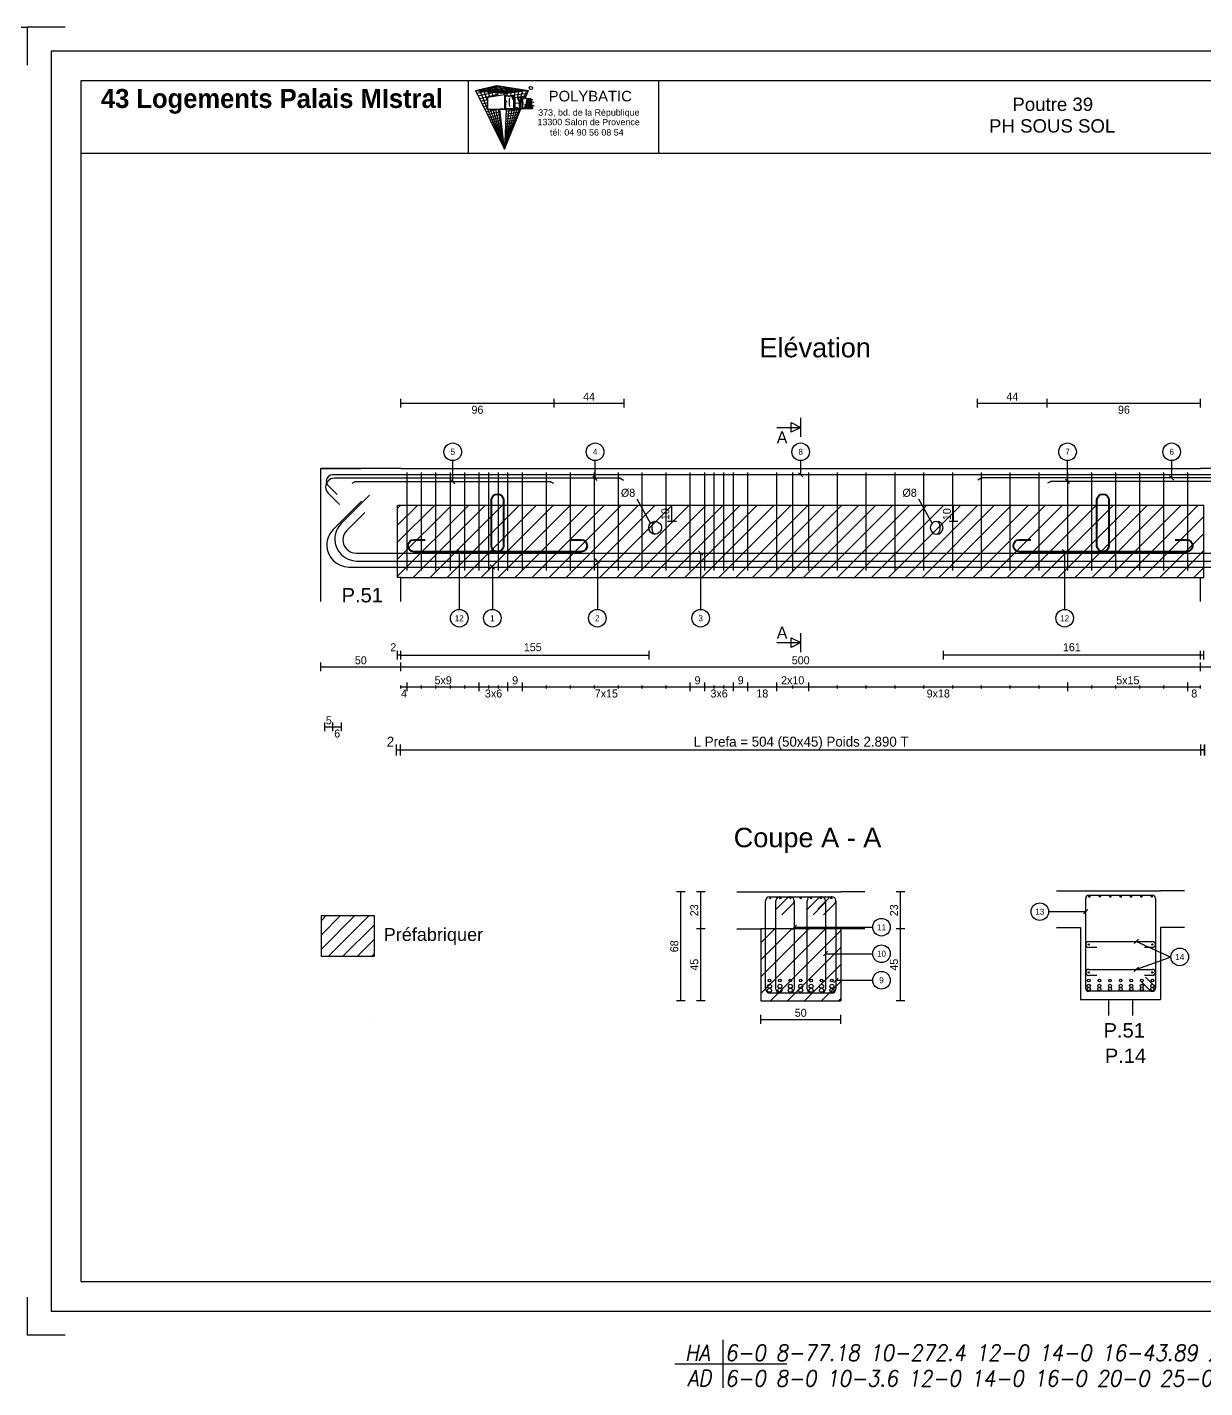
# Model space of a CAD drawing. Extents: x -12912 to 27386, y 1818 to 8189.
# Drawn here: x 19297 to 20033, y 3135 to 3986 of the extents above; entities that cross this region are included whole.
import ezdxf
from ezdxf.enums import TextEntityAlignment as Align

# ---------------------------------------------------------------- set-up
doc = ezdxf.new("R2010")
doc.units = 0
doc.header["$MEASUREMENT"] = 0
doc.linetypes.add('CONTINUE', pattern=[0])
doc.linetypes.add('MEDIUM_DASH', pattern=[0.5, 0.35, -0.15])
doc.layers.get('0').update_dxf_attribs({"linetype": 'CONTINUOUS'})
for name, color, linetype in [('1', 7, 'CONTINUOUS'), ('104', 7, 'CONTINUOUS'), ('173', 7, 'CONTINUOUS'), ('5', 7, 'CONTINUOUS'), ('6', 7, 'CONTINUOUS'), ('7', 7, 'CONTINUOUS'), ('GO-CARTOUCHE', 7, 'CONTINUOUS'), ('GO-TEXTE', 9, 'CONTINUOUS'), ('PYC-HACHURE', 7, 'CONTINUOUS'), ('RDC COFFRAGE', 7, 'CONTINUOUS'), ('STR_TXT', 102, 'CONTINUOUS')]:
    doc.layers.add(name, color=color, linetype=linetype)
doc.layers.add('PYC- HACHURES', color=7, linetype='CONTINUOUS', lineweight=18)
doc.styles.add('ARIAL', font='ARIAL.TTF')
doc.styles.add('Tableau', font='romans.shx', dxfattribs={"width": 0.9, "oblique": 10})
doc.styles.add('TEXTEBA', font='ARIAL.TTF')
pattern_1 = [(45, (-4203.5806, -0.885), (-5.3033009, 5.3033009), [])]

# ---------------------------------------------------------------- blocks, each defined once
blk = doc.blocks.new('A$C20507BFC')
at = {"layer": 'RDC COFFRAGE', "color": 5, "linetype": 'CONTINUE', "lineweight": 40, "ltscale": 0.01}
for points in [[(56, 36.05), (56, 36.05)], [(52.25, 32.3), (52.25, 3.75)], [(59.75, 3.75), (59.75, 32.3)], [(0, 3.75), (0, 3.75)], [(10.84, 7.49), (3.75, 7.49)], [(108.25, 7.49), (101.16, 7.49)], [(112, 3.75), (112, 3.75)], [(3.75, 0), (56, 0)], [(56, 0), (108.25, 0)]]:
    blk.add_lwpolyline(points, dxfattribs=at)
for centre, start, end in [((56, 32.3), 90, 180), ((56, 32.3), 0, 90), ((3.75, 3.75), 90, 180), ((3.75, 3.75), 180, 270), ((56, 3.75), 180, 270), ((56, 3.75), 270, 0), ((108.25, 3.75), 0, 90), ((108.25, 3.75), 270, 0)]:
    blk.add_arc(centre, 3.75, start, end, dxfattribs=at)
blk = doc.blocks.new('A$C2346579C')
at = {"layer": '173', "color": 173}
for points in [[(0, 1.9), (0, 1.9)], [(1.9, 3.8), (41.69, 3.8)], [(43.59, 1.9), (43.59, 1.9)], [(6.9, 0), (1.9, 0)], [(41.69, 0), (36.69, 0)]]:
    blk.add_lwpolyline(points, dxfattribs=at)
for centre, start, end in [((1.9, 1.9), 90, 180), ((1.9, 1.9), 180, 270), ((41.69, 1.9), 0, 90), ((41.69, 1.9), 270, 0)]:
    blk.add_arc(centre, 1.9, start, end, dxfattribs=at)
blk = doc.blocks.new('A$C5E66155F')
at = {"layer": '7', "color": 7}
for points in [[(2.01, 4.39), (2, 4)], [(2, 4), (2.01, 3.61)], [(2.04, 4.78), (2.01, 4.39)], [(2.01, 3.61), (2.04, 3.22)], [(2.09, 5.16), (2.04, 4.78)], [(2.04, 3.22), (2.09, 2.84)], [(2.15, 5.53), (2.09, 5.16)], [(2.09, 2.84), (2.15, 2.47)], [(2.24, 5.89), (2.15, 5.53)], [(2.15, 2.47), (2.24, 2.11)], [(2.34, 6.22), (2.24, 5.89)], [(2.24, 2.11), (2.34, 1.78)], [(2.45, 6.54), (2.34, 6.22)], [(2.34, 1.78), (2.45, 1.46)], [(2.59, 6.83), (2.45, 6.54)], [(2.45, 1.46), (2.59, 1.17)], [(2.73, 7.09), (2.59, 6.83)], [(2.59, 1.17), (2.73, 0.91)], [(2.89, 7.33), (2.73, 7.09)], [(2.73, 0.91), (2.89, 0.67)], [(3.06, 7.53), (2.89, 7.33)], [(2.89, 0.67), (3.06, 0.47)], [(3.23, 7.7), (3.06, 7.53)], [(3.06, 0.47), (3.23, 0.3)], [(3.42, 7.83), (3.23, 7.7)], [(3.23, 0.3), (3.42, 0.17)], [(3.61, 7.92), (3.42, 7.83)], [(3.42, 0.17), (3.61, 0.08)], [(3.8, 7.98), (3.61, 7.92)], [(3.61, 0.08), (3.8, 0.02)], [(4, 8), (3.8, 7.98)], [(3.8, 0.02), (4, 0)]]:
    blk.add_lwpolyline(points, dxfattribs=at)
blk.add_circle((4, 4), 4, dxfattribs=at)
blk = doc.blocks.new('Smallsp')
at = {"layer": 'STR_TXT', "linetype": 'Continuous'}
for points in [[(0, 15), (0, -15)], [(-30, 0), (40, 0)]]:
    blk.add_lwpolyline(points, dxfattribs=at)
at = {"layer": 'STR_TXT', "linetype": 'Continuous', "style": 'Tableau', "oblique": 10, "width": 0.9}
for s, p in [('HA', (-23.6, 1.89)), ('AD', (-22.2, -13.94))]:
    blk.add_text(s, height=10, dxfattribs=at).set_placement(p)
for tag, p in [('SPAD', (1.4, 1.89)), ('SPHA', (1.4, -14.11))]:
    blk.add_attdef(tag, p, '', height=10, dxfattribs=at)

msp = doc.modelspace()

# ---------------------------------------------------------------- hatches: boundary and pattern name
at = {"layer": 'PYC- HACHURES', "lineweight": 15}
h = msp.add_hatch(dxfattribs=at)
h.set_pattern_fill('ANSI31', color=104, scale=60, style=0)
h.set_pattern_definition(pattern_1)
h.paths.add_polyline_path([(20032.633, 3686.657), (19528.633, 3686.657), (19528.633, 3641.657), (19530.633, 3641.657), (20030.633, 3641.657), (20032.633, 3641.657)])
h = msp.add_hatch(dxfattribs=at)
h.set_pattern_fill('ANSI31', color=104, scale=2, style=0)
h.set_pattern_definition([(45, (19686.3046, 4862.9166), (-4.490128, 4.490128), [])])
h.paths.add_polyline_path([(19513.911, 3430.343), (19480.99, 3430.343), (19480.99, 3404.692), (19513.911, 3404.692)])
h = msp.add_hatch(dxfattribs=at)
h.set_pattern_fill('ANSI31', color=104, scale=60, style=0)
h.set_pattern_definition(pattern_1)
h.paths.add_polyline_path([(19805.633, 3422.117), (19755.633, 3422.117), (19755.633, 3377.117), (19805.633, 3377.117)])

# ---------------------------------------------------------------- linework, layer by layer
for p, q in [((19273.29, 3985.504), (19297.097, 3985.504)), ((19297.097, 3985.504), (19297.097, 3961.697)), ((19320.904, 3985.504), (19297.097, 3985.504)), ((19297.097, 3985.504), (19297.097, 3961.697)), ((19320.904, 3985.504), (19297.097, 3985.504)), ((19320.904, 3985.504), (19297.097, 3985.504)), ((19297.097, 3191.811), (19297.097, 3168.004)), ((19297.097, 3191.811), (19297.097, 3168.004)), ((19320.904, 3168.004), (19297.097, 3168.004))]:
    msp.add_line(p, q)
at = {"color": 7, "linetype": 'Continuous'}
for p, q in [((19973.14, 3377.879), (19973.14, 3367.907)), ((19988.102, 3377.879), (19988.102, 3367.907))]:
    msp.add_line(p, q, dxfattribs=at)
at = {"layer": '1', "color": 1}
for points in [[(19511.088, 3693.057), (19493.41, 3675.38)], [(19506.088, 3689.307), (19488.41, 3671.63)], [(19508.178, 3682.29), (19496.864, 3670.976)], [(19489.383, 3665.657), (19489.383, 3665.657)], [(19494.433, 3665.107), (19494.433, 3665.107)], [(19484.383, 3661.907), (19484.383, 3661.907)], [(19502.733, 3656.807), (20058.533, 3656.807)], [(19498.133, 3648.157), (20063.133, 3648.157)], [(19503.133, 3651.907), (20058.133, 3651.907)]]:
    msp.add_lwpolyline(points, dxfattribs=at)
for centre, radius in [((19761.133, 3386.117), 1.25), ((19761.133, 3383.617), 1.25), ((19761.133, 3389.767), 0.8), ((19767.633, 3386.117), 1.25), ((19767.633, 3383.617), 1.25), ((19767.633, 3389.767), 0.8), ((19774.133, 3386.117), 1.25), ((19774.133, 3383.617), 1.25), ((19774.133, 3389.767), 0.8), ((19780.633, 3386.117), 1.25), ((19780.633, 3383.617), 1.25), ((19780.633, 3389.767), 0.8), ((19787.133, 3386.117), 1.25), ((19787.133, 3383.617), 1.25), ((19787.133, 3389.767), 0.8), ((19793.633, 3386.117), 1.25), ((19793.633, 3383.617), 1.25), ((19793.633, 3389.767), 0.8), ((19800.133, 3386.117), 1.25), ((19800.133, 3383.617), 1.25), ((19800.133, 3389.767), 0.8), ((19960.721, 3386.379), 1), ((19960.721, 3384.379), 1), ((19960.721, 3389.779), 0.8), ((19967.355, 3386.379), 1), ((19967.355, 3384.379), 1), ((19967.355, 3389.779), 0.8), ((19973.988, 3386.379), 1), ((19973.988, 3384.379), 1), ((19973.988, 3389.779), 0.8), ((19980.621, 3386.379), 1), ((19980.621, 3384.379), 1), ((19980.621, 3389.779), 0.8), ((19987.255, 3386.379), 1), ((19987.255, 3384.379), 1), ((19987.255, 3389.779), 0.8), ((19993.888, 3386.379), 1), ((19993.888, 3384.379), 1), ((19993.888, 3389.779), 0.8), ((20000.521, 3386.379), 1), ((20000.521, 3384.379), 1), ((20000.521, 3389.779), 0.8)]:
    msp.add_circle(centre, radius, dxfattribs=at)
for centre, radius, start, end in [((19503.133, 3665.657), 13.75, 135, 180), ((19498.133, 3661.907), 13.75, 135, 180), ((19503.133, 3665.657), 13.75, 180, 270), ((19502.733, 3665.107), 8.3, 135, 180), ((19502.733, 3665.107), 8.3, 180, 270), ((19498.133, 3661.907), 13.75, 180, 270)]:
    msp.add_arc(centre, radius, start, end, dxfattribs=at)
at = {"layer": '104', "color": 104}
for points in [[(19780.633, 3729.407), (19780.633, 3741.407)], [(19765.633, 3735.407), (19780.633, 3735.407)], [(19780.633, 3594.907), (19780.633, 3606.907)], [(19765.633, 3600.907), (19780.633, 3600.907)]]:
    msp.add_lwpolyline(points, dxfattribs=at)
for points in [[(19780.633, 3735.407), (19774.633, 3732.407), (19774.633, 3738.407), (19780.633, 3735.407)], [(19780.633, 3600.907), (19774.633, 3597.907), (19774.633, 3603.907), (19780.633, 3600.907)]]:
    msp.add_lwpolyline(points, close=True, dxfattribs=at)
at = {"layer": '173', "color": 173}
for points in [[(19484.033, 3701.857), (19484.033, 3701.857)], [(19485.175, 3699.099), (19490.832, 3693.442)], [(20073.333, 3705.757), (19487.933, 3705.757)], [(19534.633, 3645.907), (19534.633, 3707.157)], [(19543.633, 3645.907), (19543.633, 3707.157)], [(19552.633, 3645.907), (19552.633, 3707.157)], [(19561.633, 3645.907), (19561.633, 3707.157)], [(19570.633, 3645.907), (19570.633, 3707.157)], [(19579.633, 3645.907), (19579.633, 3707.157)], [(19585.633, 3645.907), (19585.633, 3707.157)], [(19591.633, 3645.907), (19591.633, 3707.157)], [(19597.633, 3645.907), (19597.633, 3707.157)], [(19606.633, 3645.907), (19606.633, 3707.157)], [(19621.633, 3645.907), (19621.633, 3707.157)], [(19636.633, 3645.907), (19636.633, 3707.157)], [(19651.633, 3645.907), (19651.633, 3707.157)], [(19666.633, 3645.907), (19666.633, 3707.157)], [(19681.633, 3645.907), (19681.633, 3707.157)], [(19696.633, 3645.907), (19696.633, 3707.157)], [(19711.633, 3645.907), (19711.633, 3707.157)], [(19720.633, 3645.907), (19720.633, 3707.157)], [(19726.633, 3645.907), (19726.633, 3707.157)], [(19732.633, 3645.907), (19732.633, 3707.157)], [(19738.633, 3645.907), (19738.633, 3707.157)], [(19747.633, 3645.907), (19747.633, 3707.157)], [(19765.633, 3645.907), (19765.633, 3707.157)], [(19775.633, 3645.907), (19775.633, 3707.157)], [(19785.633, 3645.907), (19785.633, 3707.157)], [(19803.633, 3645.907), (19803.633, 3707.157)], [(19821.633, 3645.907), (19821.633, 3707.157)], [(19839.633, 3645.907), (19839.633, 3707.157)], [(19857.633, 3645.907), (19857.633, 3707.157)], [(19875.633, 3645.907), (19875.633, 3707.157)], [(19893.633, 3645.907), (19893.633, 3707.157)], [(19911.633, 3645.907), (19911.633, 3707.157)], [(19929.633, 3645.907), (19929.633, 3707.157)], [(19947.633, 3645.907), (19947.633, 3707.157)], [(19962.633, 3645.907), (19962.633, 3707.157)], [(19977.633, 3645.907), (19977.633, 3707.157)], [(19992.633, 3645.907), (19992.633, 3707.157)], [(20007.633, 3645.907), (20007.633, 3707.157)], [(20022.633, 3645.907), (20022.633, 3707.157)], [(19758.633, 3384.367), (19758.633, 3439.617)], [(19761.133, 3442.117), (19800.133, 3442.117)], [(19765.133, 3384.367), (19765.133, 3439.617)], [(19765.294, 3434.313), (19772.365, 3441.384)], [(19767.633, 3442.117), (19774.133, 3442.117)], [(19775.901, 3437.849), (19768.83, 3430.778)], [(19774.133, 3442.117), (19774.133, 3442.117)], [(19776.633, 3439.617), (19776.633, 3384.367)], [(19776.633, 3439.617), (19776.633, 3439.617)], [(19784.633, 3384.367), (19784.633, 3439.617)], [(19784.794, 3434.313), (19791.865, 3441.384)], [(19787.133, 3442.117), (19793.633, 3442.117)], [(19795.401, 3437.849), (19788.33, 3430.778)], [(19791.294, 3434.313), (19798.365, 3441.384)], [(19793.633, 3442.117), (19793.633, 3442.117)], [(19801.901, 3437.849), (19794.83, 3430.778)], [(19796.133, 3439.617), (19796.133, 3384.367)], [(19796.133, 3439.617), (19796.133, 3439.617)], [(19800.133, 3442.117), (19800.133, 3442.117)], [(19802.633, 3439.617), (19802.633, 3384.367)], [(19802.633, 3439.617), (19802.633, 3439.617)], [(19958.821, 3384.879), (19958.821, 3441.079)], [(19960.721, 3442.979), (20000.521, 3442.979)], [(19967.355, 3442.979), (19967.355, 3442.979)], [(19973.988, 3442.979), (19973.988, 3442.979)], [(19980.621, 3442.979), (19980.621, 3442.979)], [(19987.255, 3442.979), (19987.255, 3442.979)], [(19993.888, 3442.979), (19993.888, 3442.979)], [(20000.521, 3442.979), (20000.521, 3442.979)], [(20002.421, 3441.079), (20002.421, 3384.879)], [(20002.421, 3441.079), (20002.421, 3441.079)], [(19959.495, 3403.19), (19959.495, 3403.19)], [(19993.521, 3389.192), (19999.178, 3383.536)], [(20001.865, 3386.223), (19996.208, 3391.879)], [(19800.133, 3381.867), (19761.133, 3381.867)], [(19774.133, 3381.867), (19767.633, 3381.867)], [(19793.633, 3381.867), (19787.133, 3381.867)], [(20000.521, 3382.979), (19960.721, 3382.979)], [(19967.355, 3382.979), (19967.355, 3382.979)], [(19973.988, 3382.979), (19973.988, 3382.979)], [(19980.621, 3382.979), (19980.621, 3382.979)], [(19987.255, 3382.979), (19987.255, 3382.979)], [(19993.888, 3382.979), (19993.888, 3382.979)]]:
    msp.add_lwpolyline(points, dxfattribs=at)
for centre in [(19761.533, 3441.217), (19767.899, 3441.217), (19774.266, 3441.217), (19780.633, 3441.217), (19786.999, 3441.217), (19793.366, 3441.217), (19799.733, 3441.217), (19961.121, 3442.179), (19967.621, 3442.179), (19974.121, 3442.179), (19980.621, 3442.179), (19987.121, 3442.179), (19993.621, 3442.179), (20000.121, 3442.179), (19960.721, 3412.253), (20000.511, 3412.253), (19960.721, 3394.815), (20000.511, 3394.815)]:
    msp.add_circle(centre, 0.4, dxfattribs=at)
for centre, radius, start, end in [((19487.933, 3701.857), 3.9, 90, 180), ((19487.933, 3701.857), 3.9, 180, 225), ((19761.133, 3439.617), 2.5, 90, 180), ((19767.633, 3439.617), 2.5, 90, 180), ((19774.133, 3439.617), 2.5, 90, 135), ((19774.133, 3439.617), 2.5, 0, 90), ((19774.133, 3439.617), 2.5, 315, 0), ((19787.133, 3439.617), 2.5, 90, 180), ((19793.633, 3439.617), 2.5, 90, 135), ((19793.633, 3439.617), 2.5, 0, 90), ((19793.633, 3439.617), 2.5, 315, 0), ((19800.133, 3439.617), 2.5, 90, 135), ((19800.133, 3439.617), 2.5, 0, 90), ((19800.133, 3439.617), 2.5, 315, 0), ((19960.721, 3441.079), 1.9, 90, 180), ((20000.521, 3441.079), 1.9, 0, 90), ((19761.133, 3384.367), 2.5, 180, 270), ((19767.633, 3384.367), 2.5, 180, 270), ((19774.133, 3384.367), 2.5, 270, 0), ((19787.133, 3384.367), 2.5, 180, 270), ((19793.633, 3384.367), 2.5, 270, 0), ((19800.133, 3384.367), 2.5, 270, 0), ((19960.721, 3384.879), 1.9, 180, 270), ((20000.521, 3384.879), 1.9, 270, 0), ((20000.521, 3384.879), 1.9, 0, 45), ((20000.521, 3384.879), 1.9, 225, 270)]:
    msp.add_arc(centre, radius, start, end, dxfattribs=at)
at = {"layer": '5', "color": 5}
for p, q in [((19678.231, 3690.783), (19686.719, 3675.397)), ((19854.231, 3690.783), (19862.719, 3675.397)), ((19530.633, 3593.013), (19528.633, 3593.013)), ((19530.633, 3593.013), (19685.633, 3593.013)), ((19685.633, 3595.763), (19685.633, 3590.263)), ((19869.633, 3595.763), (19869.633, 3590.263)), ((20030.633, 3593.013), (19869.633, 3593.013)), ((20032.633, 3593.013), (20030.633, 3593.013))]:
    msp.add_line(p, q, dxfattribs=at)
for points in [[(19530.633, 3747.824), (19530.633, 3753.324)], [(19530.633, 3750.574), (19626.497, 3750.574)], [(19626.497, 3747.824), (19626.497, 3753.324)], [(19626.497, 3750.574), (19670.213, 3750.574)], [(19670.213, 3747.824), (19670.213, 3753.324)], [(19891.053, 3747.824), (19891.053, 3753.324)], [(19891.053, 3750.574), (19934.769, 3750.574)], [(19934.769, 3747.824), (19934.769, 3753.324)], [(19934.769, 3750.574), (20030.633, 3750.574)], [(20030.633, 3747.824), (20030.633, 3753.324)], [(19667.481, 3703.607), (19489.133, 3703.607)], [(19501.954, 3701.457), (19499.969, 3700.311)], [(19624.311, 3701.457), (19501.954, 3701.457)], [(19626.297, 3700.311), (19624.311, 3701.457)], [(19669.963, 3702.174), (19667.481, 3703.607)], [(19893.785, 3703.807), (19891.303, 3702.374)], [(20072.133, 3703.807), (19893.785, 3703.807)], [(19936.954, 3701.657), (19934.969, 3700.511)], [(20059.311, 3701.657), (19936.954, 3701.657)], [(19483.633, 3698.107), (19483.633, 3698.107)], [(19485.244, 3694.218), (19492.315, 3687.147)], [(19702.912, 3686.657), (19697.412, 3686.657)], [(19700.162, 3676.657), (19700.162, 3686.657)], [(19878.912, 3686.657), (19873.412, 3686.657)], [(19876.162, 3676.657), (19876.162, 3686.657)], [(19702.912, 3676.657), (19697.412, 3676.657)], [(19878.912, 3676.657), (19873.412, 3676.657)], [(19480.633, 3582.99), (19480.633, 3588.49)], [(19528.633, 3590.263), (19528.633, 3595.763)], [(19530.633, 3590.263), (19530.633, 3595.763)], [(19530.633, 3582.99), (19530.633, 3588.49)], [(20030.633, 3590.263), (20030.633, 3595.763)], [(20030.633, 3582.99), (20030.633, 3588.49)], [(20032.633, 3590.263), (20032.633, 3595.763)], [(19480.633, 3585.74), (19530.633, 3585.74)], [(19530.633, 3585.74), (20030.633, 3585.74)], [(20030.633, 3585.74), (20080.633, 3585.74)], [(19530.633, 3572.324), (19530.633, 3574.157)], [(19530.633, 3573.24), (19534.633, 3573.24)], [(19534.633, 3570.49), (19534.633, 3575.99)], [(19534.633, 3572.324), (19534.633, 3574.157)], [(19534.633, 3573.24), (19543.633, 3573.24)], [(19534.633, 3573.24), (19579.633, 3573.24)], [(19543.633, 3572.324), (19543.633, 3574.157)], [(19543.633, 3573.24), (19552.633, 3573.24)], [(19552.633, 3572.324), (19552.633, 3574.157)], [(19552.633, 3573.24), (19561.633, 3573.24)], [(19561.633, 3572.324), (19561.633, 3574.157)], [(19561.633, 3573.24), (19570.633, 3573.24)], [(19570.633, 3572.324), (19570.633, 3574.157)], [(19570.633, 3573.24), (19579.633, 3573.24)], [(19579.633, 3570.49), (19579.633, 3575.99)], [(19579.633, 3572.324), (19579.633, 3574.157)], [(19579.633, 3573.24), (19585.633, 3573.24)], [(19579.633, 3573.24), (19597.633, 3573.24)], [(19585.633, 3572.324), (19585.633, 3574.157)], [(19585.633, 3573.24), (19591.633, 3573.24)], [(19591.633, 3572.324), (19591.633, 3574.157)], [(19591.633, 3573.24), (19597.633, 3573.24)], [(19597.633, 3570.49), (19597.633, 3575.99)], [(19597.633, 3572.324), (19597.633, 3574.157)], [(19597.633, 3573.24), (19606.633, 3573.24)], [(19606.633, 3570.49), (19606.633, 3575.99)], [(19606.633, 3572.324), (19606.633, 3574.157)], [(19606.633, 3573.24), (19621.633, 3573.24)], [(19606.633, 3573.24), (19711.633, 3573.24)], [(19621.633, 3572.324), (19621.633, 3574.157)], [(19621.633, 3573.24), (19636.633, 3573.24)], [(19636.633, 3572.324), (19636.633, 3574.157)], [(19636.633, 3573.24), (19651.633, 3573.24)], [(19651.633, 3572.324), (19651.633, 3574.157)], [(19651.633, 3573.24), (19666.633, 3573.24)], [(19666.633, 3572.324), (19666.633, 3574.157)], [(19666.633, 3573.24), (19681.633, 3573.24)], [(19681.633, 3572.324), (19681.633, 3574.157)], [(19681.633, 3573.24), (19696.633, 3573.24)], [(19696.633, 3572.324), (19696.633, 3574.157)], [(19696.633, 3573.24), (19711.633, 3573.24)], [(19711.633, 3570.49), (19711.633, 3575.99)], [(19711.633, 3572.324), (19711.633, 3574.157)], [(19711.633, 3573.24), (19720.633, 3573.24)], [(19720.633, 3570.49), (19720.633, 3575.99)], [(19720.633, 3572.324), (19720.633, 3574.157)], [(19720.633, 3573.24), (19726.633, 3573.24)], [(19720.633, 3573.24), (19738.633, 3573.24)], [(19726.633, 3572.324), (19726.633, 3574.157)], [(19726.633, 3573.24), (19732.633, 3573.24)], [(19732.633, 3572.324), (19732.633, 3574.157)], [(19732.633, 3573.24), (19738.633, 3573.24)], [(19738.633, 3570.49), (19738.633, 3575.99)], [(19738.633, 3572.324), (19738.633, 3574.157)], [(19738.633, 3573.24), (19747.633, 3573.24)], [(19747.633, 3570.49), (19747.633, 3575.99)], [(19747.633, 3572.324), (19747.633, 3574.157)], [(19747.633, 3573.24), (19765.633, 3573.24)], [(19765.633, 3570.49), (19765.633, 3575.99)], [(19765.633, 3572.324), (19765.633, 3574.157)], [(19765.633, 3573.24), (19775.633, 3573.24)], [(19765.633, 3573.24), (19785.633, 3573.24)], [(19775.633, 3572.324), (19775.633, 3574.157)], [(19775.633, 3573.24), (19785.633, 3573.24)], [(19785.633, 3570.49), (19785.633, 3575.99)], [(19785.633, 3572.324), (19785.633, 3574.157)], [(19785.633, 3573.24), (19803.633, 3573.24)], [(19785.633, 3573.24), (19947.633, 3573.24)], [(19803.633, 3572.324), (19803.633, 3574.157)], [(19803.633, 3573.24), (19821.633, 3573.24)], [(19821.633, 3572.324), (19821.633, 3574.157)], [(19821.633, 3573.24), (19839.633, 3573.24)], [(19839.633, 3572.324), (19839.633, 3574.157)], [(19839.633, 3573.24), (19857.633, 3573.24)], [(19857.633, 3572.324), (19857.633, 3574.157)], [(19857.633, 3573.24), (19875.633, 3573.24)], [(19875.633, 3572.324), (19875.633, 3574.157)], [(19875.633, 3573.24), (19893.633, 3573.24)], [(19893.633, 3572.324), (19893.633, 3574.157)], [(19893.633, 3573.24), (19911.633, 3573.24)], [(19911.633, 3572.324), (19911.633, 3574.157)], [(19911.633, 3573.24), (19929.633, 3573.24)], [(19929.633, 3572.324), (19929.633, 3574.157)], [(19929.633, 3573.24), (19947.633, 3573.24)], [(19947.633, 3570.49), (19947.633, 3575.99)], [(19947.633, 3572.324), (19947.633, 3574.157)], [(19947.633, 3573.24), (19962.633, 3573.24)], [(19947.633, 3573.24), (20022.633, 3573.24)], [(19962.633, 3572.324), (19962.633, 3574.157)], [(19962.633, 3573.24), (19977.633, 3573.24)], [(19977.633, 3572.324), (19977.633, 3574.157)], [(19977.633, 3573.24), (19992.633, 3573.24)], [(19992.633, 3572.324), (19992.633, 3574.157)], [(19992.633, 3573.24), (20007.633, 3573.24)], [(20007.633, 3572.324), (20007.633, 3574.157)], [(20007.633, 3573.24), (20022.633, 3573.24)], [(20022.633, 3570.49), (20022.633, 3575.99)], [(20022.633, 3572.324), (20022.633, 3574.157)], [(20022.633, 3573.24), (20030.633, 3573.24)], [(20030.633, 3572.324), (20030.633, 3574.157)], [(19483.133, 3545.49), (19483.133, 3550.99)], [(19483.133, 3548.24), (19488.133, 3548.24)], [(19488.133, 3545.49), (19488.133, 3550.99)], [(19488.133, 3548.24), (19493.633, 3548.24)], [(19493.633, 3545.49), (19493.633, 3550.99)], [(19708.466, 3445.117), (19702.966, 3445.117)], [(19705.716, 3377.117), (19705.716, 3445.117)], [(19720.966, 3445.117), (19715.466, 3445.117)], [(19718.216, 3422.117), (19718.216, 3445.117)], [(19845.799, 3445.117), (19840.299, 3445.117)], [(19843.049, 3422.117), (19843.049, 3445.117)], [(19720.966, 3422.117), (19715.466, 3422.117)], [(19718.216, 3377.117), (19718.216, 3422.117)], [(19845.799, 3422.117), (19840.299, 3422.117)], [(19843.049, 3377.117), (19843.049, 3422.117)], [(19708.466, 3377.117), (19702.966, 3377.117)], [(19720.966, 3377.117), (19715.466, 3377.117)], [(19845.799, 3377.117), (19840.299, 3377.117)], [(19755.633, 3362.7), (19755.633, 3368.2)], [(19805.633, 3362.7), (19805.633, 3368.2)], [(19755.633, 3365.45), (19805.633, 3365.45)]]:
    msp.add_lwpolyline(points, dxfattribs=at)
for start, end in [(90, 180), (180, 225)]:
    msp.add_arc((19489.133, 3698.107), 5.5, start, end, dxfattribs=at)
for p in [(19501.954, 3701.457), (19624.311, 3701.457), (19667.481, 3703.607), (19893.785, 3703.807), (19936.954, 3701.657)]:
    msp.add_point(p, dxfattribs=at)
at = {"layer": '6', "color": 6}
for points in [[(19563.133, 3701.457), (19563.133, 3714.657)], [(19652.105, 3703.607), (19652.105, 3714.657)], [(19780.633, 3705.757), (19780.633, 3714.657)], [(19947.441, 3701.657), (19947.441, 3714.657)], [(20012.537, 3703.807), (20012.537, 3714.657)], [(19561.807, 3702.783), (19564.459, 3700.131)], [(19650.779, 3704.933), (19653.431, 3702.281)], [(19779.307, 3707.083), (19781.959, 3704.431)], [(19946.116, 3702.983), (19948.767, 3700.331)], [(20011.211, 3705.133), (20013.863, 3702.481)], [(19568.516, 3656.37), (19565.864, 3659.021)], [(19567.19, 3657.695), (19567.19, 3621.657)], [(19719.407, 3655.481), (19716.755, 3658.133)], [(19718.081, 3656.807), (19718.081, 3621.657)], [(19946.963, 3656.37), (19944.311, 3659.021)], [(19945.637, 3657.695), (19945.637, 3621.657)], [(19589.194, 3646.831), (19586.542, 3649.483)], [(19587.868, 3648.157), (19587.868, 3621.657)], [(19654.83, 3650.581), (19652.179, 3653.233)], [(19653.505, 3651.907), (19653.505, 3621.657)], [(19958.821, 3432.744), (19935.621, 3432.744)], [(19957.495, 3431.418), (19960.147, 3434.07)], [(19777.959, 3424.367), (19775.307, 3421.716)], [(19776.633, 3423.042), (19825.633, 3423.042)], [(19991.827, 3415.478), (19989.175, 3412.827)], [(19990.501, 3414.153), (20012.095, 3404.394)], [(19797.459, 3407.792), (19794.807, 3405.141)], [(19796.133, 3406.467), (19825.633, 3406.467)], [(20012.095, 3404.394), (19990.464, 3396.715)], [(19991.827, 3398.041), (19989.175, 3395.389)], [(19803.959, 3391.217), (19801.307, 3388.566)], [(19802.633, 3389.892), (19825.633, 3389.892)], [(19511.675, 3366.922), (19511.675, 3366.922)]]:
    msp.add_lwpolyline(points, dxfattribs=at)
for centre in [(19563.133, 3720.157), (19652.105, 3720.157), (19780.633, 3720.157), (19947.441, 3720.157), (20012.537, 3720.157), (19567.19, 3616.157), (19587.868, 3616.157), (19653.505, 3616.157), (19718.081, 3616.157), (19945.637, 3616.157), (19930.121, 3432.744), (19831.133, 3423.042), (19831.133, 3406.467), (20017.594, 3404.481), (19831.133, 3389.892)]:
    msp.add_circle(centre, 5.5, dxfattribs=at)
at = {"layer": '7', "color": 7}
for points in [[(19530.633, 3709.657), (19480.633, 3709.657)], [(19480.633, 3626.657), (19480.633, 3709.657)], [(19480.633, 3709.657), (19505.633, 3709.657)], [(19530.633, 3709.657), (20030.633, 3709.657)], [(20080.633, 3709.657), (20030.633, 3709.657)], [(19480.633, 3626.657), (19480.633, 3641.657)], [(19530.633, 3641.657), (20030.633, 3641.657)], [(19530.633, 3626.657), (19530.633, 3641.657)], [(20030.633, 3626.657), (20030.633, 3641.657)], [(19740.633, 3445.117), (19755.633, 3445.117)], [(19755.633, 3445.117), (19805.633, 3445.117)], [(19820.633, 3445.117), (19805.633, 3445.117)], [(19940.621, 3445.879), (19955.621, 3445.879)], [(19955.621, 3445.879), (20005.621, 3445.879)], [(20020.621, 3445.879), (20005.621, 3445.879)], [(19740.633, 3422.117), (19755.633, 3422.117)], [(19755.633, 3422.117), (19755.633, 3377.117)], [(19820.633, 3422.117), (19805.633, 3422.117)], [(19805.633, 3422.117), (19805.633, 3377.117)], [(19940.621, 3422.879), (19955.621, 3422.879)], [(19955.621, 3422.879), (19955.621, 3377.879)], [(20020.621, 3422.879), (20005.621, 3422.879)], [(20005.621, 3422.879), (20005.621, 3377.879)], [(19755.633, 3377.117), (19805.633, 3377.117)], [(19955.621, 3377.879), (20005.621, 3377.879)]]:
    msp.add_lwpolyline(points, dxfattribs=at)
at = {"layer": '7', "color": 7, "linetype": 'Continuous'}
for points in [[(19530.633, 3641.657), (19528.633, 3641.657), (19528.633, 3686.657)], [(20030.633, 3641.657), (20032.633, 3641.657), (20032.633, 3686.657)]]:
    msp.add_lwpolyline(points, dxfattribs=at)
at = {"layer": '7', "color": 7, "linetype": 'MEDIUM_DASH'}
for points in [[(20032.633, 3686.657), (19528.633, 3686.657)], [(19805.633, 3422.117), (19755.633, 3422.117)]]:
    msp.add_lwpolyline(points, dxfattribs=at)
at = {"layer": '7', "color": 7}
msp.add_lwpolyline([(19480.99, 3430.343), (19513.911, 3430.343), (19513.911, 3404.692), (19480.99, 3404.692)], close=True, dxfattribs=at)
at = {"layer": 'GO-CARTOUCHE', "color": 9, "linetype": 'CONTINUE'}
for p, q in [((19577.38, 3945.98), (19590.773, 3949.095)), ((19577.38, 3945.98), (19597.002, 3944.111)), ((19577.38, 3945.98), (19595.445, 3909.227)), ((19578.201, 3944.31), (19590.985, 3947.283)), ((19578.889, 3945.836), (19592.282, 3948.855)), ((19579.022, 3942.639), (19591.198, 3945.471)), ((19584.855, 3934.498), (19579.807, 3946.545)), ((19579.807, 3946.545), (19599.437, 3944.451)), ((19581.908, 3945.549), (19595.301, 3948.376)), ((19584.855, 3939.593), (19582.234, 3947.109)), ((19582.234, 3947.109), (19601.871, 3944.791)), ((19584.661, 3947.673), (19604.306, 3945.131)), ((19586.297, 3941.839), (19584.661, 3947.673)), ((19584.927, 3945.261), (19598.319, 3947.897)), ((19588.393, 3942.147), (19587.088, 3948.238)), ((19587.088, 3948.238), (19606.741, 3945.47)), ((19587.946, 3944.974), (19601.337, 3947.418)), ((19590.466, 3942.452), (19589.515, 3948.802)), ((19589.515, 3948.802), (19609.175, 3945.81)), ((19591.533, 3942.609), (19590.773, 3949.095)), ((19590.773, 3949.095), (19610.396, 3945.98)), ((19590.965, 3944.686), (19604.356, 3946.939)), ((19593.983, 3944.399), (19607.374, 3946.46)), ((19595.493, 3944.255), (19608.883, 3946.22)), ((19610.396, 3945.98), (19597.002, 3944.111)), ((19606.741, 3945.47), (19605.513, 3941.531)), ((19609.175, 3945.81), (19607.483, 3941.302)), ((19608.31, 3940.853), (19610.396, 3945.98)), ((19579.843, 3940.969), (19591.41, 3943.658)), ((19580.664, 3939.298), (19584.855, 3940.273)), ((19581.485, 3937.628), (19584.855, 3938.411)), ((19595.445, 3943.184), (19584.855, 3941.627)), ((19584.855, 3941.627), (19584.855, 3934.151)), ((19597.188, 3942.912), (19595.445, 3943.184)), ((19595.445, 3943.184), (19595.445, 3934.169)), ((19596.068, 3939.556), (19596.068, 3942.456)), ((19596.86, 3942.332), (19596.068, 3942.456)), ((19596.068, 3939.556), (19596.695, 3939.507)), ((19596.92, 3938.865), (19596.068, 3938.931)), ((19596.068, 3938.931), (19596.068, 3934.774)), ((19597.234, 3939.174), (19596.92, 3938.865)), ((19597.002, 3944.111), (19596.951, 3942.949)), ((19597.437, 3942.596), (19609.716, 3944.31)), ((19597.636, 3942.253), (19599.603, 3942.539)), ((19598.352, 3939.581), (19598.313, 3938.728)), ((19598.313, 3938.728), (19598.373, 3937.436)), ((19598.49, 3940.631), (19598.352, 3939.581)), ((19598.373, 3937.436), (19598.661, 3935.97)), ((19598.718, 3941.468), (19598.49, 3940.631)), ((19599.437, 3944.451), (19599.214, 3942.485)), ((19600.357, 3941.765), (19599.994, 3942.348)), ((19601.301, 3942.269), (19600.149, 3942.099)), ((19600.601, 3941.066), (19600.357, 3941.765)), ((19600.789, 3940.058), (19600.601, 3941.066)), ((19601.301, 3934.774), (19601.301, 3942.275)), ((19601.924, 3942.171), (19601.301, 3942.269)), ((19601.871, 3944.791), (19601.331, 3942.264)), ((19601.924, 3935.397), (19601.924, 3942.171)), ((19601.924, 3941.654), (19603.485, 3941.869)), ((19601.924, 3941.654), (19601.924, 3935.397)), ((19601.924, 3937.932), (19604.754, 3938.18)), ((19603.464, 3941.93), (19604.754, 3938.18)), ((19604.021, 3941.843), (19603.464, 3941.93)), ((19603.485, 3941.869), (19604.754, 3938.18)), ((19604.306, 3945.131), (19603.514, 3941.923)), ((19603.697, 3941.894), (19609.037, 3942.639)), ((19604.021, 3941.843), (19605.049, 3938.856)), ((19605.774, 3941.569), (19604.195, 3941.337)), ((19604.754, 3934.774), (19604.754, 3938.18)), ((19605.774, 3941.569), (19605.049, 3938.856)), ((19606.269, 3941.492), (19605.377, 3938.156)), ((19605.377, 3934.782), (19605.381, 3938.168)), ((19605.377, 3934.774), (19605.377, 3938.156)), ((19605.381, 3938.168), (19606.251, 3941.423)), ((19606.269, 3941.492), (19605.774, 3941.569)), ((19606.251, 3941.423), (19606.436, 3941.451)), ((19606.436, 3941.466), (19606.255, 3941.439)), ((19606.436, 3934.774), (19606.436, 3941.466)), ((19607.643, 3941.277), (19606.436, 3941.466)), ((19607.575, 3940.846), (19606.872, 3940.956)), ((19606.872, 3938.332), (19606.872, 3940.956)), ((19606.872, 3938.332), (19607.44, 3938.288)), ((19606.872, 3937.895), (19607.407, 3937.853)), ((19606.872, 3935.21), (19606.872, 3937.895)), ((19608.056, 3940.927), (19608.357, 3940.969)), ((19609.365, 3941.008), (19608.108, 3940.823)), ((19608.134, 3937.513), (19608.213, 3937.261)), ((19608.213, 3937.261), (19608.292, 3936.78)), ((19608.889, 3937.049), (19608.839, 3936.627)), ((19608.916, 3937.268), (19608.889, 3937.049)), ((19608.933, 3937.412), (19608.916, 3937.268)), ((19608.947, 3937.528), (19608.933, 3937.412)), ((19608.979, 3937.799), (19608.947, 3937.528)), ((19609.047, 3938.359), (19608.979, 3937.799)), ((19609.12, 3938.973), (19609.047, 3938.359)), ((19609.365, 3941.008), (19609.12, 3938.973)), ((19609.355, 3937.265), (19609.518, 3938.626)), ((19609.355, 3937.265), (19609.686, 3937.239)), ((19609.675, 3940.959), (19609.365, 3941.008)), ((19609.518, 3938.626), (19609.686, 3937.239)), ((19609.675, 3940.959), (19610.422, 3934.78)), ((19609.702, 3940.736), (19610.423, 3940.842)), ((19609.752, 3940.321), (19610.423, 3940.401)), ((19609.764, 3940.227), (19610.828, 3940.338)), ((19610.423, 3940.842), (19610.423, 3940.401)), ((19611.669, 3940.648), (19610.423, 3940.842)), ((19610.423, 3940.401), (19610.828, 3940.338)), ((19610.828, 3934.78), (19610.828, 3940.338)), ((19611.264, 3940.27), (19611.669, 3940.206)), ((19611.264, 3934.78), (19611.264, 3940.27)), ((19611.264, 3940.171), (19611.669, 3940.206)), ((19611.669, 3940.206), (19611.669, 3940.648)), ((19611.827, 3940.623), (19611.669, 3940.572)), ((19611.827, 3940.623), (19611.827, 3934.779)), ((19612.263, 3940.555), (19611.827, 3940.623)), ((19612.263, 3940.555), (19612.263, 3934.774)), ((19612.263, 3940.35), (19613.251, 3940.442)), ((19612.405, 3937.573), (19612.43, 3936.953)), ((19612.43, 3936.953), (19612.489, 3936.385)), ((19613.621, 3938.607), (19612.887, 3938.538)), ((19614.067, 3938.537), (19613.621, 3938.607)), ((19582.306, 3935.957), (19584.855, 3936.55)), ((19583.127, 3934.287), (19584.855, 3934.689)), ((19583.948, 3932.617), (19590.553, 3934.151)), ((19584.77, 3930.946), (19592.684, 3932.785)), ((19584.855, 3934.151), (19596.068, 3934.774)), ((19595.95, 3934.17), (19584.855, 3934.151)), ((19595.445, 3909.227), (19585, 3934.151)), ((19585.591, 3929.276), (19592.897, 3930.973)), ((19586.412, 3927.605), (19593.109, 3929.161)), ((19595.445, 3909.227), (19586.753, 3934.151)), ((19595.445, 3909.227), (19588.454, 3934.151)), ((19595.445, 3909.227), (19590.106, 3934.151)), ((19595.445, 3909.227), (19591.71, 3934.151)), ((19595.445, 3909.227), (19592.524, 3934.151)), ((19595.445, 3909.227), (19605.729, 3934.509)), ((19604.923, 3934.481), (19595.445, 3909.227)), ((19603.298, 3934.424), (19595.445, 3909.227)), ((19601.65, 3934.367), (19595.445, 3909.227)), ((19599.977, 3934.309), (19595.445, 3909.227)), ((19598.281, 3934.25), (19595.445, 3909.227)), ((19596.56, 3934.19), (19595.445, 3909.227)), ((19595.95, 3934.17), (19599.082, 3934.285)), ((19596.068, 3934.774), (19603.574, 3934.774)), ((19596.295, 3928.255), (19603.6, 3929.275)), ((19596.365, 3929.84), (19604.28, 3930.946)), ((19596.436, 3931.426), (19604.959, 3932.616)), ((19596.507, 3933.012), (19605.639, 3934.287)), ((19599.082, 3934.285), (19599.643, 3934.305)), ((19599.686, 3934.307), (19606.43, 3934.553)), ((19601.297, 3934.773), (19606.444, 3934.774)), ((19601.924, 3935.397), (19603.574, 3935.392)), ((19601.924, 3935.397), (19603.574, 3935.397)), ((19603.574, 3934.774), (19603.574, 3935.397)), ((19603.574, 3934.774), (19604.758, 3934.774)), ((19604.754, 3935.392), (19604.758, 3934.774)), ((19604.758, 3934.774), (19605.377, 3934.774)), ((19606.43, 3934.78), (19611.827, 3934.78)), ((19606.431, 3934.553), (19613.27, 3934.772)), ((19606.436, 3934.774), (19607.756, 3934.774)), ((19606.872, 3935.21), (19607.622, 3935.21)), ((19607.999, 3934.987), (19607.75, 3934.78)), ((19607.75, 3934.78), (19608.605, 3934.78)), ((19608.177, 3935.372), (19607.999, 3934.987)), ((19608.28, 3935.866), (19608.177, 3935.372)), ((19608.311, 3936.312), (19608.28, 3935.866)), ((19608.292, 3936.78), (19608.311, 3936.312)), ((19608.673, 3935.246), (19608.617, 3934.78)), ((19608.736, 3935.771), (19608.673, 3935.246)), ((19608.789, 3936.208), (19608.736, 3935.771)), ((19608.839, 3936.627), (19608.789, 3936.208)), ((19609.303, 3936.831), (19609.056, 3934.78)), ((19609.303, 3936.831), (19609.739, 3936.798)), ((19609.739, 3936.798), (19609.984, 3934.774)), ((19611.264, 3934.78), (19611.827, 3934.78)), ((19611.827, 3934.779), (19612.263, 3934.774)), ((19612.489, 3936.385), (19612.579, 3935.908)), ((19612.579, 3935.908), (19612.708, 3935.466)), ((19612.708, 3935.466), (19612.911, 3935.053)), ((19612.911, 3935.053), (19613.143, 3934.798)), ((19613.602, 3936.397), (19612.937, 3936.335)), ((19613.602, 3936.397), (19614.044, 3936.413)), ((19587.233, 3925.935), (19593.321, 3927.349)), ((19588.054, 3924.264), (19593.534, 3925.537)), ((19588.875, 3922.594), (19593.746, 3923.724)), ((19589.696, 3920.923), (19593.959, 3921.912)), ((19590.517, 3919.253), (19594.171, 3920.1)), ((19595.941, 3920.326), (19600.203, 3920.923)), ((19596.011, 3921.912), (19600.882, 3922.593)), ((19596.082, 3923.498), (19601.562, 3924.264)), ((19596.153, 3925.083), (19602.241, 3925.934)), ((19596.224, 3926.669), (19602.921, 3927.605)), ((19595.87, 3918.741), (19599.523, 3919.252))]:
    msp.add_line(p, q, dxfattribs=at)
at = {"layer": 'GO-CARTOUCHE', "linetype": 'Continuous'}
for points in [[(20425.733, 3183.004), (20425.733, 3970.504), (19312.097, 3970.504), (19312.097, 3183.004)], [(20407.175, 3201.562), (20407.175, 3951.945), (19330.656, 3951.945), (19330.656, 3201.562)]]:
    msp.add_lwpolyline(points, close=True, dxfattribs=at)
at = {"layer": 'GO-CARTOUCHE', "color": 9, "linetype": 'CONTINUE'}
for centre in [(19611.985, 3947.53, 70.14), (19611.985, 3947.53, 70.14), (19611.985, 3947.53)]:
    msp.add_circle(centre, 0.997, dxfattribs=at)
at = {"layer": 'GO-TEXTE', "color": 7}
for points in [[(19572.837, 3951.945), (19572.837, 3906.498)], [(19691.743, 3951.945), (19691.743, 3906.498)], [(20407.175, 3906.498), (19330.656, 3906.498)]]:
    msp.add_lwpolyline(points, dxfattribs=at)
at = {"layer": 'PYC-HACHURE'}
for points in [[(19528.011, 3530.444), (19528.011, 3537.288)], [(19530.499, 3530.444), (19530.499, 3537.288)], [(20030.633, 3537.288), (20030.633, 3530.444)], [(20033.122, 3530.444), (20033.122, 3537.288)], [(20033.122, 3537.288), (20033.122, 3530.444)], [(19528.011, 3533.866), (19530.499, 3533.866)], [(19528.011, 3533.866), (20033.122, 3533.866)], [(20033.122, 3533.866), (20030.633, 3533.866)]]:
    msp.add_lwpolyline(points, dxfattribs=at)

# ---------------------------------------------------------------- block references
at = {"color": 7, "linetype": 'Continuous'}
for p in [(19958.821, 3410.353), (19958.821, 3392.915)]:
    msp.add_blockref('A$C2346579C', p, dxfattribs=at)
at = {"layer": '6', "color": 7, "linetype": 'Continuous', "xscale": -1}
for p in [(19647.11, 3657.695), (20025.557, 3657.695)]:
    msp.add_blockref('A$C20507BFC', p, dxfattribs=at)
at = {"layer": '7', "color": 7, "linetype": 'Continuous'}
msp.add_blockref('A$C5E66155F', (19685.633, 3668.657), dxfattribs=at)
at = {"layer": '7', "color": 7, "linetype": 'Continuous', "xscale": -1}
msp.add_blockref('A$C5E66155F', (19869.633, 3668.657), dxfattribs=at)
at = {"layer": 'STR_TXT', "linetype": 'Continuous'}
msp.add_blockref('Smallsp', (19731.966, 3150.21), dxfattribs=at).add_auto_attribs({'SPHA': '6-0 8-0 10-3.6 12-0 14-0 16-0 20-0 25-0 32-0 ', 'SPAD': '6-0 8-77.18 10-272.4 12-0 14-0 16-43.89 20-0 25-94.5 32-0 '})

# ---------------------------------------------------------------- texts
at = {"style": 'ARIAL'}
for s, height, p in [('Elévation', 12.1293, (19789.66, 3785.262)), ('Coupe A - A', 12.12935, (19784.895, 3479.091)), ('Préfabriquer', 8.08623, (19551.027, 3418.508))]:
    msp.add_text(s, height=height, dxfattribs=at).set_placement(p, align=Align.MIDDLE_CENTER)
for s, p in [('P.51', (19493.662, 3635.043)), ('P.51', (19969.971, 3363.083)), ('P.14', (19970.769, 3347.204))]:
    msp.add_text(s, height=8.9847, dxfattribs=at).set_placement(p, align=Align.TOP_LEFT)
at = {"layer": '104', "color": 104}
msp.add_text('A', height=7.5, dxfattribs=at).set_placement((19765.633, 3732.936), align=Align.TOP_LEFT)
msp.add_text('A', height=7.5, dxfattribs=at).set_placement((19765.633, 3603.378))
at = {"layer": '5', "color": 5}
for s, p in [('44', (19648.355, 3752.206)), ('44', (19912.911, 3752.206)), ('50', (19505.633, 3587.372)), ('500', (19780.633, 3587.372)), ('5x9', (19557.133, 3574.872)), ('9', (19602.133, 3574.872)), ('9', (19716.133, 3574.872)), ('9', (19743.133, 3574.872)), ('2x10', (19775.633, 3574.872)), ('5x15', (19985.133, 3574.872)), ('5', (19485.633, 3549.872)), ('50', (19780.633, 3367.082))]:
    msp.add_text(s, height=5, dxfattribs=at).set_placement(p, align=Align.CENTER)
for s, p in [('96', (19578.565, 3748.942)), ('96', (19982.701, 3748.942)), ('4', (19532.633, 3571.608)), ('3x6', (19588.633, 3571.608)), ('7x15', (19659.133, 3571.608)), ('3x6', (19729.633, 3571.608)), ('18', (19756.633, 3571.608)), ('9x18', (19866.633, 3571.608)), ('8', (20026.633, 3571.608)), ('6', (19490.883, 3546.608))]:
    msp.add_text(s, height=5, dxfattribs=at).set_placement(p, align=Align.TOP_CENTER)
for s, p in [('10', (19698.521, 3681.157)), ('10', (19874.521, 3681.157)), ('23', (19716.584, 3433.617)), ('23', (19841.417, 3433.617)), ('68', (19704.084, 3411.117)), ('45', (19716.584, 3399.617)), ('45', (19841.417, 3399.617))]:
    msp.add_text(s, height=5, rotation=90, dxfattribs=at).set_placement(p, align=Align.CENTER)
at = {"layer": '5', "color": 5, "char_height": 5}
for s, insert, attachment_point in [('Ø8', (19668.26, 3697.042), 1), ('Ø8', (19844.26, 3697.042), 1), ('2', (19525.957, 3598.023), 5), ('155', (19613.133, 3598.023), 5), ('\\A1;161', (19950.133, 3598.023), 5)]:
    msp.add_mtext(s, dxfattribs=dict(at, insert=insert, attachment_point=attachment_point))
at = {"layer": '6', "color": 6}
for s, p in [('5', (19563.133, 3720.157)), ('4', (19652.105, 3720.157)), ('8', (19780.633, 3720.157)), ('7', (19947.441, 3720.157)), ('6', (20012.537, 3720.157)), ('12', (19567.19, 3616.157)), ('1', (19587.868, 3616.157)), ('2', (19653.505, 3616.157)), ('3', (19718.081, 3616.157)), ('12', (19945.637, 3616.157)), ('13', (19930.121, 3432.744)), ('11', (19831.133, 3423.042)), ('10', (19831.133, 3406.467)), ('14', (20017.594, 3404.481)), ('9', (19831.133, 3389.892))]:
    msp.add_text(s, height=3.75, dxfattribs=at).set_placement(p, align=Align.MIDDLE_CENTER)
at = {"layer": 'GO-CARTOUCHE', "color": 9, "style": 'TEXTEBA'}
for s, p in [('13300 Salon de Provence', (19616.088, 3924.262)), ('373, bd. de la République', (19616.553, 3930.22)), ('tél: 04 90 56 08 54', (19623.916, 3917.789))]:
    msp.add_text(s, height=3.97727, dxfattribs=at).set_placement(p)
at = {"layer": 'GO-CARTOUCHE', "insert": (19450.056, 3939.153), "char_height": 11.93182, "attachment_point": 5}
msp.add_mtext('{\\Fbold|c0;43 Logements Palais MIstral}', dxfattribs=at)
at = {"layer": 'GO-TEXTE', "color": 3, "style": 'TEXTEBA'}
msp.add_text('POLYBATIC', height=6.6288, dxfattribs=at).set_placement((19649.098, 3942.44), align=Align.MIDDLE)
at = {"layer": 'GO-TEXTE', "color": 2, "style": 'TEXTEBA'}
for s, height, p in [('Poutre 39', 8.3314, (19912.972, 3933.171)), ('PH SOUS SOL', 8.33139, (19898.381, 3919.658))]:
    msp.add_text(s, height=height, dxfattribs=at).set_placement(p)
at = {"layer": 'PYC-HACHURE'}
for s, height, p in [('2', 6.222, (19524.179, 3535.901)), ('L Prefa = 504 (50x45) Poids 2.890 T', 6.22222, (19780.891, 3535.901))]:
    msp.add_text(s, height=height, dxfattribs=at).set_placement(p, align=Align.CENTER)

doc.saveas('drawing.dxf')
